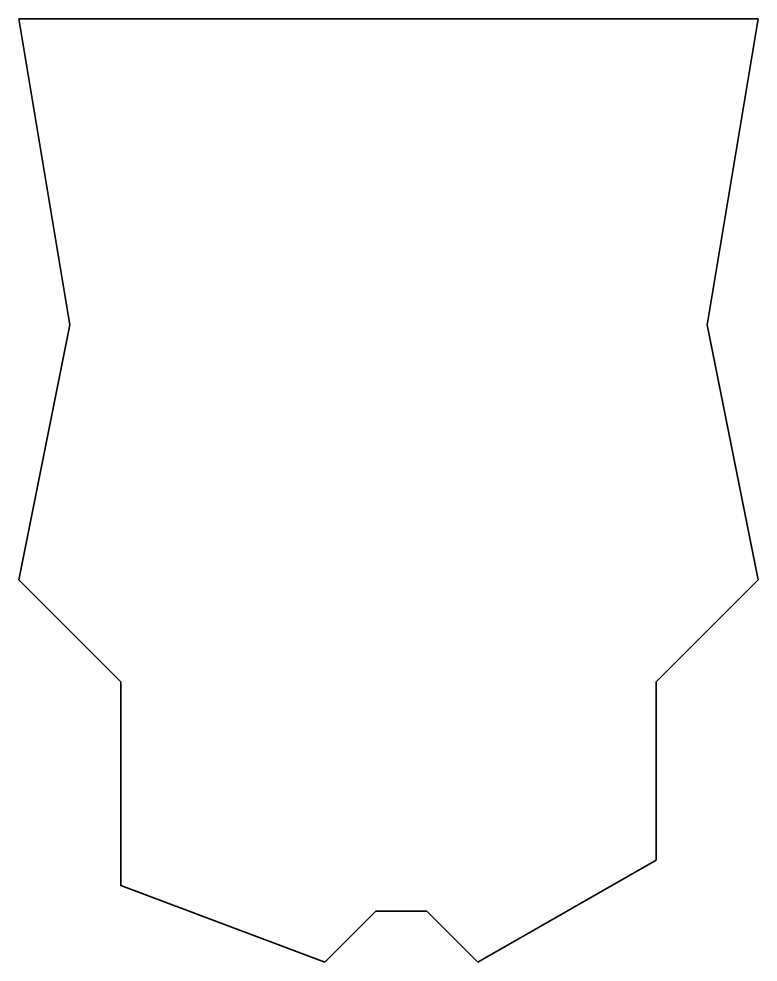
# Model space of a CAD drawing. Extents: x 0 to 29, y -37 to 0.
import ezdxf

# ---------------------------------------------------------------- set-up
doc = ezdxf.new("R2010")
doc.units = 0
doc.linetypes.add('Solid', pattern=[0])

msp = doc.modelspace()

# ---------------------------------------------------------------- linework, layer by layer
at = {"color": 0, "linetype": 'Solid', "lineweight": 35}
msp.add_lwpolyline([(0, 0), (29, 0), (27, -12), (29, -22), (25, -26), (25, -33), (18, -37), (16, -35), (14, -35), (12, -37), (4, -34), (4, -26), (0, -22), (2, -12), (0, 0)], close=True, dxfattribs=at)

doc.saveas('drawing.dxf')
